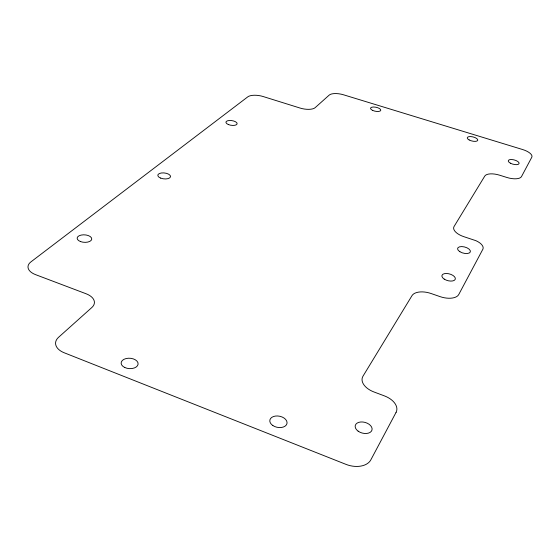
<?xml version="1.0" encoding="UTF-8"?>
<svg xmlns="http://www.w3.org/2000/svg" width="560" height="560" viewBox="0 0 560 560"><rect width="100%" height="100%" fill="white"/><g stroke="black" fill="none" stroke-linecap="round" stroke-linejoin="round"><path stroke-width="0.84" d="M396.06 412.398L370.825 459.879A19.698 12.957 15.3 0 1 346.003 464.373L64.225 352.779A18.669 11.067 1.8 0 1 58.555 337.302L91.861 307.496A17.661 9.905 2.5 0 0 86.079 293.755L35.623 274.666A17.094 9.093 1.9 0 1 30.94 261.87L247.786 96.852A11.816 4.697 9.1 0 1 263.13 96.523L300.104 108.066A11.69 4.62 10.1 0 0 315.161 107.66L329.196 95.102A11.389 4.389 10.8 0 1 343.525 94.794L522.606 149.534A12.075 4.718 14.8 0 1 531.783 157.262L521.5 176.589A12.565 5.124 14.9 0 1 506.933 177.485L499.569 175.182A12.768 5.313 14.8 0 0 484.778 176.071L454.069 226.499A14.077 6.496 14.9 0 0 463.932 236.705L475.937 240.688A13.118 6.181 15.2 0 1 482.979 249.011L458.752 294.518A15.547 7.945 15.3 0 1 440.076 296.632L431.046 293.503A15.862 8.316 15 0 0 412.013 295.624L362.999 376.173A17.941 10.724 14.9 0 0 374.031 391.993L384.398 395.885A18.508 11.396 15.4 0 1 396.06 412.398M124.782 367.507A8.505 5.201 3.8 0 0 138.089 364.224A8.505 5.201 3.8 0 0 126.007 358.568A8.505 5.201 3.8 0 0 124.782 367.507M272.839 425.53A8.736 5.677 11 0 0 286.923 423.745A8.736 5.677 11 0 0 275.513 416.052A8.736 5.677 11 0 0 272.839 425.53M469.182 139.958A5.39 2.107 13.7 0 0 477.722 140.399A5.39 2.107 13.7 0 0 470.701 136.57A5.39 2.107 13.7 0 0 469.182 139.958M372.645 110.404A5.229 2.03 11.6 0 0 380.765 110.348A5.229 2.03 11.6 0 0 373.555 107.002A5.229 2.03 11.6 0 0 372.645 110.404M228.354 124.544A5.67 2.373 8.4 0 0 237.139 123.823A5.67 2.373 8.4 0 0 229.103 120.505A5.67 2.373 8.4 0 0 228.354 124.544M160.664 178.101A6.405 2.975 6.5 0 0 170.534 176.659A6.405 2.975 6.5 0 0 161.308 172.991A6.405 2.975 6.5 0 0 160.664 178.101M80.493 241.563A7.322 3.752 3.6 0 0 91.749 239.106A7.322 3.752 3.6 0 0 81.102 235.088A7.322 3.752 3.6 0 0 80.493 241.563M510.377 163.177A5.586 2.226 14.8 0 0 519.078 163.576A5.586 2.226 14.8 0 0 511.63 159.516A5.586 2.226 14.8 0 0 510.377 163.177M459.865 251.699A6.608 3.15 15.1 0 0 470.33 251.93A6.608 3.15 15.1 0 0 461.783 246.575A6.608 3.15 15.1 0 0 459.865 251.699M444.227 279.111A6.93 3.472 15.2 0 0 455.252 279.265A6.93 3.472 15.2 0 0 446.376 273.476A6.93 3.472 15.2 0 0 444.227 279.111M358.127 431.151A8.666 5.516 15.2 0 0 371.98 430.059A8.666 5.516 15.2 0 0 360.787 421.981A8.666 5.516 15.2 0 0 358.127 431.151"/></g></svg>
